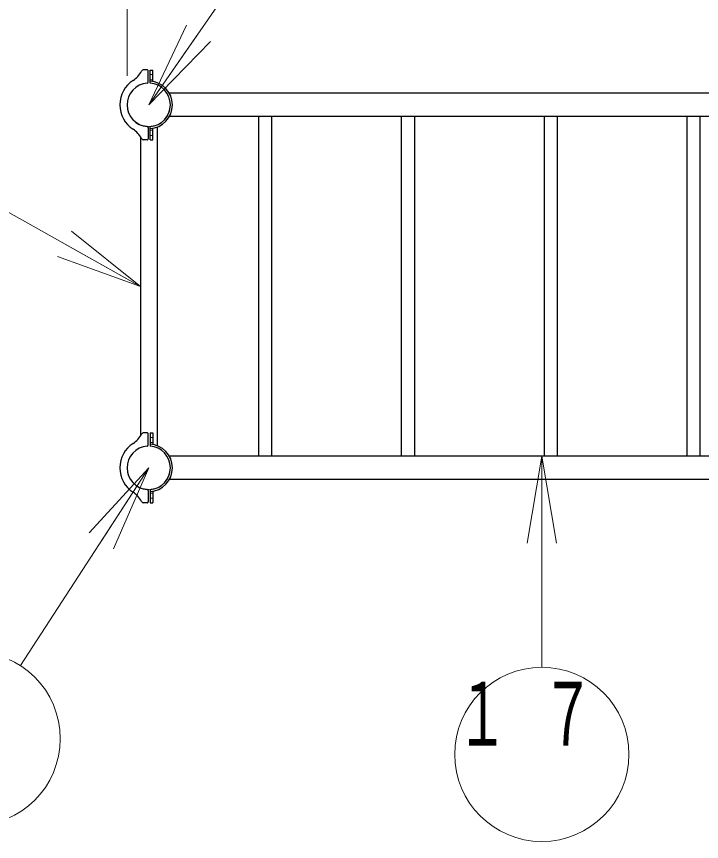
# Model space of a CAD drawing. Units: millimetres on the paper, scale 1:60. Extents: x -571 to 0, y -594 to 267.
# Drawn here: x -340.21 to -316.62, y 148.29 to 176.7 of the extents above; entities that cross this region are included whole.
import ezdxf

# ---------------------------------------------------------------- set-up
doc = ezdxf.new("R2010")
doc.units = ezdxf.units.MM
doc.linetypes.add('USER1', pattern=[4.5, 2.5, -2])
doc.layers.add('1_60', color=7, linetype='Continuous', lineweight=25)
doc.styles.add('ＭＳ ゴシック', font='')
doc.styles.get('ＭＳ ゴシック').set_extended_font_data('MS Gothic')

msp = doc.modelspace()

# ---------------------------------------------------------------- linework, layer by layer
at = {"layer": '1_60', "lineweight": 13}
for p, q in [((-336.394, 174.659), (-336.394, 246.296)), ((-335.651, 173.659), (-332.043, 178.862)), ((-335.651, 173.659), (-334.353, 176.409)), ((-335.651, 173.659), (-333.942, 176.124)), ((-333.531, 175.84), (-335.651, 173.659)), ((-335.935, 167.409), (-342.266, 170.949)), ((-338.309, 169.31), (-335.935, 167.409)), ((-335.935, 167.409), (-338.553, 168.873)), ((-335.935, 167.409), (-338.797, 168.437)), ((-322.621, 158.564), (-322.121, 161.564)), ((-322.121, 161.564), (-321.621, 158.564)), ((-322.121, 161.564), (-322.121, 158.564)), ((-322.121, 161.564), (-322.121, 154.291)), ((-335.651, 161.159), (-340.07, 154.348)), ((-337.704, 158.915), (-335.651, 161.159)), ((-335.651, 161.159), (-337.284, 158.643)), ((-335.651, 161.159), (-336.865, 158.37))]:
    msp.add_line(p, q, dxfattribs=at)
at = {"layer": '1_60', "color": 2}
for p, q in [((-335.712, 174.866), (-335.843, 174.862)), ((-335.712, 174.866), (-335.843, 174.862)), ((-335.677, 174.441), (-335.677, 174.833)), ((-335.677, 174.441), (-335.677, 174.833)), ((-335.677, 172.878), (-335.677, 172.485)), ((-335.677, 172.878), (-335.677, 172.485)), ((-335.716, 172.452), (-335.843, 172.457)), ((-335.716, 172.452), (-335.843, 172.457)), ((-335.716, 162.366), (-335.843, 162.362)), ((-335.716, 162.366), (-335.843, 162.362)), ((-335.677, 161.94), (-335.677, 162.333)), ((-335.677, 161.94), (-335.677, 162.333)), ((-335.677, 160.378), (-335.677, 159.985)), ((-335.677, 160.378), (-335.677, 159.985)), ((-335.712, 159.952), (-335.843, 159.957)), ((-335.712, 159.952), (-335.843, 159.957))]:
    msp.add_line(p, q, dxfattribs=at)
at = {"layer": '1_60', "color": 40}
for p, q in [((-335.61, 174.408), (-335.61, 174.859)), ((-335.61, 174.859), (-335.51, 174.859)), ((-335.61, 174.408), (-335.61, 174.859)), ((-335.61, 174.859), (-335.51, 174.859)), ((-335.51, 174.466), (-335.51, 174.859)), ((-335.51, 174.466), (-335.51, 174.859)), ((-298.857, 174.064), (-334.947, 174.064)), ((-298.857, 173.254), (-334.947, 173.254)), ((-331.879, 173.254), (-331.879, 161.564)), ((-331.425, 173.254), (-331.425, 161.564)), ((-326.962, 173.254), (-326.962, 161.564)), ((-326.509, 173.254), (-326.509, 161.564)), ((-322.045, 173.254), (-322.045, 161.564)), ((-321.592, 173.254), (-321.592, 161.564)), ((-316.675, 173.254), (-316.675, 161.564)), ((-335.61, 172.459), (-335.61, 172.91)), ((-335.61, 172.459), (-335.61, 172.91)), ((-335.51, 172.459), (-335.51, 172.853)), ((-335.51, 172.459), (-335.51, 172.853)), ((-335.369, 172.893), (-335.369, 161.926)), ((-335.936, 172.557), (-335.936, 162.262)), ((-335.61, 172.459), (-335.51, 172.459)), ((-335.61, 172.459), (-335.51, 172.459)), ((-335.61, 162.359), (-335.51, 162.359)), ((-335.61, 162.359), (-335.61, 161.908)), ((-335.61, 162.359), (-335.51, 162.359)), ((-335.61, 162.359), (-335.61, 161.908)), ((-335.51, 162.359), (-335.51, 161.965)), ((-335.51, 162.359), (-335.51, 161.965)), ((-298.857, 161.564), (-334.947, 161.564)), ((-298.857, 160.754), (-334.947, 160.754)), ((-335.61, 160.411), (-335.61, 159.959)), ((-335.61, 160.411), (-335.61, 159.959)), ((-335.51, 160.353), (-335.51, 159.959)), ((-335.51, 160.353), (-335.51, 159.959)), ((-335.61, 159.959), (-335.51, 159.959)), ((-335.61, 159.959), (-335.51, 159.959))]:
    msp.add_line(p, q, dxfattribs=at)
at = {"layer": '1_60', "color": 40, "linetype": 'USER1', "lineweight": 13}
for p, q in [((-335.61, 174.709), (-335.51, 174.709)), ((-335.61, 174.709), (-335.51, 174.709)), ((-335.61, 174.526), (-335.51, 174.526)), ((-335.61, 174.526), (-335.51, 174.526)), ((-335.61, 172.793), (-335.51, 172.793)), ((-335.61, 172.793), (-335.51, 172.793)), ((-335.61, 162.026), (-335.51, 162.026)), ((-335.61, 162.026), (-335.51, 162.026)), ((-335.61, 160.292), (-335.51, 160.292)), ((-335.61, 160.292), (-335.51, 160.292)), ((-335.61, 160.109), (-335.51, 160.109)), ((-335.61, 160.109), (-335.51, 160.109))]:
    msp.add_line(p, q, dxfattribs=at)
at = {"layer": '1_60'}
for p, q in [((-331.879, 173.254), (-331.879, 161.564)), ((-331.425, 173.254), (-331.425, 161.564)), ((-326.962, 173.254), (-326.962, 161.564)), ((-326.509, 173.254), (-326.509, 161.564)), ((-322.045, 173.254), (-322.045, 161.564)), ((-321.592, 173.254), (-321.592, 161.564)), ((-317.129, 173.254), (-317.129, 161.564))]:
    msp.add_line(p, q, dxfattribs=at)
at = {"layer": '1_60', "linetype": 'USER1', "lineweight": 13}
for p, q in [((-335.61, 172.609), (-335.51, 172.609)), ((-335.61, 172.609), (-335.51, 172.609)), ((-335.61, 162.209), (-335.51, 162.209)), ((-335.61, 162.209), (-335.51, 162.209))]:
    msp.add_line(p, q, dxfattribs=at)
for centre in [(-335.651, 173.659), (-335.651, 161.159)]:
    msp.add_circle(centre, 0.743, dxfattribs=at)
at = {"layer": '1_60', "lineweight": 13}
for centre in [(-341.703, 151.831), (-322.121, 151.291)]:
    msp.add_circle(centre, 3, dxfattribs=at)
at = {"layer": '1_60', "color": 2}
for centre, radius, start, end in [((-336.643, 175.202), 0.833, 302.7272, 332.5412), ((-336.643, 175.202), 0.833, 302.7272, 332.5412), ((-335.83, 174.779), 0.0833, 92, 152.5412), ((-335.83, 174.779), 0.0833, 92, 152.5412), ((-335.711, 174.833), 0.0333, 0, 92), ((-335.711, 174.833), 0.0333, 0, 92), ((-335.652, 173.659), 1, 122.7272, 180), ((-335.652, 173.659), 1, 122.7272, 180), ((-335.652, 173.659), 0.75, 94.2707, 180), ((-335.652, 173.659), 0.75, 94.2707, 180), ((-335.711, 174.441), 0.0333, 274.2707, 0), ((-335.711, 174.441), 0.0333, 274.2707, 0), ((-335.652, 173.659), 1, 180, 237.2728), ((-335.652, 173.659), 1, 180, 237.2728), ((-335.652, 173.659), 0.75, 180, 265.7293), ((-335.652, 173.659), 0.75, 180, 265.7293), ((-336.643, 172.117), 0.833, 27.4588, 57.2728), ((-336.643, 172.117), 0.833, 27.4588, 57.2728), ((-335.711, 172.878), 0.0333, 0, 85.7293), ((-335.711, 172.878), 0.0333, 0, 85.7293), ((-335.83, 172.54), 0.0833, 207.4588, 268), ((-335.83, 172.54), 0.0833, 207.4588, 268), ((-335.711, 172.485), 0.0333, 268, 0), ((-335.711, 172.485), 0.0333, 268, 0), ((-336.643, 162.701), 0.833, 302.7272, 332.5412), ((-336.643, 162.701), 0.833, 302.7272, 332.5412), ((-335.83, 162.279), 0.0833, 92, 152.5412), ((-335.83, 162.279), 0.0833, 92, 152.5412), ((-335.711, 162.333), 0.0333, 0, 92), ((-335.711, 162.333), 0.0333, 0, 92), ((-335.652, 161.159), 1, 122.7272, 180), ((-335.652, 161.159), 1, 122.7272, 180), ((-335.652, 161.159), 0.75, 94.2707, 180), ((-335.652, 161.159), 0.75, 94.2707, 180), ((-335.711, 161.94), 0.0333, 274.2707, 0), ((-335.711, 161.94), 0.0333, 274.2707, 0), ((-335.652, 161.159), 1, 180, 237.2728), ((-335.652, 161.159), 1, 180, 237.2728), ((-335.652, 161.159), 0.75, 180, 265.7293), ((-335.652, 161.159), 0.75, 180, 265.7293), ((-336.643, 159.617), 0.833, 27.4588, 57.2728), ((-336.643, 159.617), 0.833, 27.4588, 57.2728), ((-335.711, 160.378), 0.0333, 0, 85.7293), ((-335.711, 160.378), 0.0333, 0, 85.7293), ((-335.83, 160.039), 0.0833, 207.4588, 268), ((-335.83, 160.039), 0.0833, 207.4588, 268), ((-335.711, 159.985), 0.0333, 268, 0), ((-335.711, 159.985), 0.0333, 268, 0)]:
    msp.add_arc(centre, radius, start, end, dxfattribs=at)
at = {"layer": '1_60', "color": 40}
for centre, radius, start, end in [((-335.66, 173.659), 0.82, 273.4958, 86.5042), ((-335.66, 173.659), 0.82, 273.4958, 86.5042), ((-335.66, 173.659), 0.75, 273.8225, 86.1774), ((-335.66, 173.659), 0.75, 273.8225, 86.1774), ((-335.66, 161.159), 0.82, 273.4958, 86.5042), ((-335.66, 161.159), 0.82, 273.4958, 86.5042), ((-335.66, 161.159), 0.75, 273.8225, 86.1774), ((-335.66, 161.159), 0.75, 273.8225, 86.1774)]:
    msp.add_arc(centre, radius, start, end, dxfattribs=at)

# ---------------------------------------------------------------- texts
at = {"layer": '1_60', "insert": (-322.121, 153.791), "char_height": 2.199, "attachment_point": 2, "style": 'ＭＳ ゴシック'}
msp.add_mtext('\\T1.64;\\W0.6;１７', dxfattribs=at)

doc.saveas('drawing.dxf')
